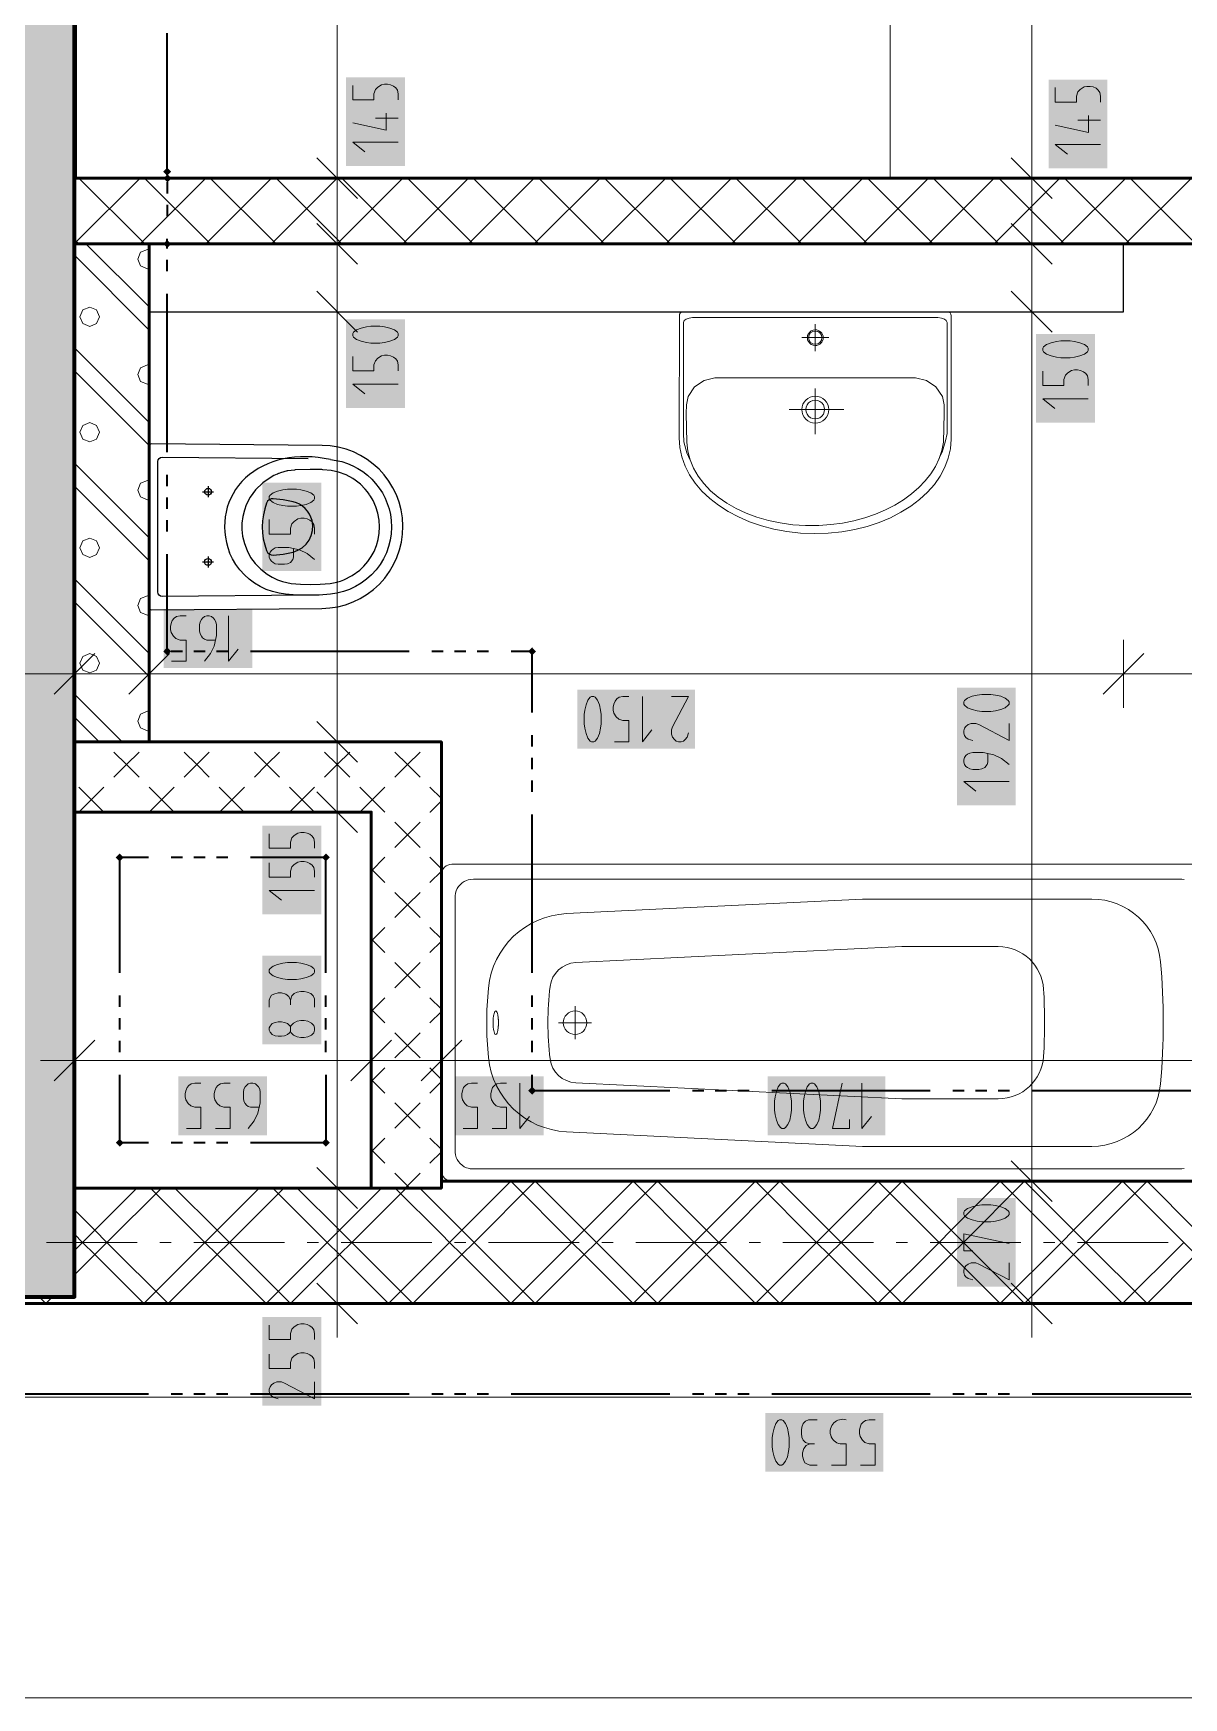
# Model space of a CAD drawing. Header units: millimetres. Extents: x 0 to 594, y 0 to 420.
# Drawn here: x 235.12 to 258.37, y 228.34 to 262 of the extents above; entities that cross this region are included whole.
import ezdxf

# ---------------------------------------------------------------- set-up
doc = ezdxf.new("R2010")
doc.units = ezdxf.units.MM
doc.header["$LTSCALE"] = 8
for name, color, linetype in [('PDF_Instalacni prizdivka do 1m', 7, 'Continuous'), ('PDF_Instalacni prizdivky', 7, 'Continuous'), ('PDF_Koty delkove', 7, 'Continuous'), ('PDF_Kuchyne', 7, 'Continuous'), ('PDF_Osy hlavni', 7, 'Continuous'), ('PDF_Pozarni useky', 7, 'Continuous'), ('PDF_Pricky CP', 7, 'Continuous'), ('PDF_Pricky zdene', 7, 'Continuous'), ('PDF_Sanita', 7, 'Continuous'), ('PDF_Steny akusticke', 7, 'Continuous'), ('PDF_Steny obvodove nosne', 7, 'Continuous')]:
    doc.layers.add(name, color=color, linetype=linetype)

msp = doc.modelspace()

# ---------------------------------------------------------------- linework, layer by layer
at = {"layer": 'PDF_Instalacni prizdivka do 1m', "lineweight": 25}
msp.add_lwpolyline([(257.148, 257.744), (237.457, 257.744), (237.457, 256.371), (257.148, 256.371)], close=True, dxfattribs=at)
at = {"layer": 'PDF_Instalacni prizdivky', "lineweight": 50}
msp.add_lwpolyline([(235.946, 257.744), (235.946, 247.67), (237.457, 247.67), (237.457, 257.744), (235.946, 257.744)], close=True, dxfattribs=at)
at = {"layer": 'PDF_Instalacni prizdivky', "lineweight": 9}
for points in [[(237.457, 256), (235.946, 257.511)], [(237.457, 256.467), (236.179, 257.744)], [(237.457, 257.617), (237.423, 257.631), (237.284, 257.574), (237.227, 257.435), (237.284, 257.297), (237.423, 257.239), (237.457, 257.253)], [(237.457, 254.131), (235.946, 255.642)], [(237.457, 253.664), (235.946, 255.175)], [(237.457, 255.282), (237.423, 255.296), (237.284, 255.238), (237.227, 255.1), (237.284, 254.961), (237.423, 254.904), (237.457, 254.918)], [(237.457, 251.796), (235.946, 253.307)], [(237.457, 251.329), (235.946, 252.84)], [(237.457, 252.946), (237.423, 252.96), (237.284, 252.903), (237.227, 252.764), (237.284, 252.626), (237.423, 252.568), (237.457, 252.582)], [(237.457, 249.46), (235.946, 250.971)], [(237.457, 248.993), (235.946, 250.504)], [(237.423, 250.625), (237.284, 250.568), (237.227, 250.429)], [(237.457, 250.611), (237.423, 250.625)], [(237.227, 250.429), (237.284, 250.29), (237.423, 250.233), (237.457, 250.247)], [(236.912, 247.67), (235.946, 248.636)], [(236.445, 247.67), (235.946, 248.169)], [(237.457, 248.275), (237.423, 248.289), (237.284, 248.232), (237.227, 248.093), (237.284, 247.955), (237.423, 247.897), (237.457, 247.911)]]:
    msp.add_lwpolyline(points, dxfattribs=at)
for points in [[(236.255, 256.464), (236.116, 256.406), (236.059, 256.268), (236.116, 256.129), (236.255, 256.071), (236.394, 256.129), (236.451, 256.268), (236.394, 256.406)], [(236.255, 254.128), (236.116, 254.071), (236.059, 253.932), (236.116, 253.793), (236.255, 253.736), (236.394, 253.793), (236.451, 253.932), (236.394, 254.071)], [(236.255, 251.793), (236.116, 251.735), (236.059, 251.597), (236.116, 251.458), (236.255, 251.4), (236.394, 251.458), (236.451, 251.597), (236.394, 251.735)], [(236.255, 249.457), (236.116, 249.4), (236.059, 249.261), (236.116, 249.122), (236.255, 249.065), (236.394, 249.122), (236.451, 249.261), (236.394, 249.4)]]:
    msp.add_lwpolyline(points, close=True, dxfattribs=at)
at = {"layer": 'PDF_Koty delkove', "lineweight": 18}
for points in [[(241.259, 236.313), (241.259, 238.648), (241.259, 238.85), (241.259, 240.044), (241.259, 246.25), (241.259, 247.67), (241.259, 256.371), (241.259, 257.744), (241.259, 259.072), (241.259, 319)], [(255.294, 236.313), (255.294, 238.786), (255.294, 240.834), (255.294, 241.367), (255.294, 256.371), (255.294, 257.744), (255.294, 259.072), (255.294, 313.476)], [(241.574, 260.948), (241.574, 260.654), (242.001, 260.654), (242.001, 260.777), (242.032, 260.862), (242.078, 260.911), (242.154, 260.959), (242.214, 260.972), (242.275, 260.972), (242.337, 260.959), (242.397, 260.935), (242.443, 260.898), (242.474, 260.85), (242.49, 260.777), (242.49, 260.654)], [(255.772, 260.903), (255.772, 260.61), (256.199, 260.61), (256.199, 260.732), (256.23, 260.817), (256.276, 260.866), (256.352, 260.915), (256.412, 260.927), (256.474, 260.927), (256.535, 260.915), (256.595, 260.891), (256.641, 260.854), (256.672, 260.806), (256.688, 260.732), (256.688, 260.61)], [(242.245, 260.385), (242.245, 260.042), (241.574, 260.19)], [(242.49, 260.287), (242.032, 260.287)], [(256.443, 260.34), (256.443, 259.998), (255.772, 260.145)], [(256.688, 260.243), (256.23, 260.243)], [(242.49, 259.798), (241.574, 259.798), (241.818, 259.602)], [(256.688, 259.753), (255.772, 259.753), (256.016, 259.558)], [(241.671, 258.66), (240.847, 259.485)], [(255.706, 258.66), (254.882, 259.485)], [(241.946, 259.072), (241.259, 259.072), (240.572, 259.072)], [(255.981, 259.072), (255.294, 259.072), (254.607, 259.072)], [(241.671, 257.332), (240.847, 258.157)], [(255.706, 257.332), (254.882, 258.157)], [(241.946, 257.744), (241.259, 257.744), (240.572, 257.744)], [(255.981, 257.744), (255.294, 257.744), (254.607, 257.744)], [(241.671, 255.958), (240.847, 256.783)], [(255.706, 255.958), (254.882, 256.783)], [(241.946, 256.371), (241.259, 256.371), (240.572, 256.371)], [(255.981, 256.371), (255.294, 256.371), (254.607, 256.371)], [(241.574, 255.466), (241.574, 255.172), (242.001, 255.172), (242.001, 255.295), (242.032, 255.38), (242.078, 255.429), (242.154, 255.478), (242.214, 255.49), (242.275, 255.49), (242.337, 255.478)], [(256.069, 255.781), (255.886, 255.781), (255.795, 255.768), (255.688, 255.744), (255.596, 255.707), (255.535, 255.659), (255.52, 255.634), (255.52, 255.586), (255.535, 255.561), (255.596, 255.512), (255.688, 255.476), (255.795, 255.451), (255.886, 255.438), (256.069, 255.438), (256.16, 255.451)], [(256.16, 255.451), (256.268, 255.476), (256.359, 255.512), (256.42, 255.561), (256.436, 255.586), (256.436, 255.634), (256.42, 255.659), (256.359, 255.707), (256.268, 255.744), (256.16, 255.768), (256.069, 255.781)], [(242.337, 255.478), (242.397, 255.453), (242.443, 255.417), (242.474, 255.368), (242.49, 255.295), (242.49, 255.172)], [(255.52, 255.17), (255.52, 254.876), (255.947, 254.876), (255.947, 254.999), (255.978, 255.084), (256.024, 255.133), (256.1, 255.181), (256.16, 255.194), (256.222, 255.194), (256.283, 255.181), (256.344, 255.157), (256.389, 255.12), (256.42, 255.072), (256.436, 254.999), (256.436, 254.876)], [(242.49, 254.903), (241.574, 254.903), (241.818, 254.708)], [(256.436, 254.607), (255.52, 254.607), (255.764, 254.411)], [(239.885, 252.167), (239.885, 251.874), (240.312, 251.874), (240.312, 251.996), (240.343, 252.082), (240.389, 252.131), (240.465, 252.179), (240.525, 252.192), (240.587, 252.192), (240.648, 252.179), (240.708, 252.155), (240.754, 252.118), (240.785, 252.07), (240.801, 251.996), (240.801, 251.874)], [(240.801, 251.36), (240.648, 251.483), (240.495, 251.556), (240.282, 251.605), (240.067, 251.605), (240.007, 251.592), (239.961, 251.568), (239.931, 251.544), (239.9, 251.507), (239.885, 251.458), (239.885, 251.409), (239.9, 251.36), (239.931, 251.323), (239.961, 251.299), (240.007, 251.274), (240.067, 251.262), (240.19, 251.262), (240.25, 251.274), (240.312, 251.299), (240.358, 251.36), (240.373, 251.409)], [(240.373, 251.409), (240.373, 251.58)], [(237.912, 249.304), (238.206, 249.304), (238.206, 249.731), (238.083, 249.731), (237.998, 249.762), (237.949, 249.808), (237.9, 249.884), (237.888, 249.944), (237.888, 250.006), (237.9, 250.067), (237.925, 250.127), (237.961, 250.173), (238.01, 250.204), (238.083, 250.22), (238.206, 250.22)], [(238.487, 249.853), (238.475, 249.914), (238.475, 250.036), (238.487, 250.097), (238.512, 250.143), (238.536, 250.173), (238.573, 250.204), (238.622, 250.22), (238.67, 250.22), (238.719, 250.204), (238.756, 250.173), (238.78, 250.143), (238.805, 250.097), (238.818, 250.036), (238.818, 249.822), (238.769, 249.609), (238.695, 249.456), (238.573, 249.304)], [(239.062, 250.22), (239.062, 249.304), (239.257, 249.548)], [(238.793, 249.731), (238.622, 249.731), (238.573, 249.746), (238.536, 249.777), (238.512, 249.808), (238.487, 249.853)], [(236.358, 249.459), (235.534, 248.635)], [(235.946, 249.734), (235.946, 249.047), (235.946, 248.36)], [(237.869, 249.459), (237.045, 248.635)], [(237.457, 249.734), (237.457, 249.047), (237.457, 248.36)], [(257.561, 249.459), (256.736, 248.635)], [(257.148, 249.734), (257.148, 249.047), (257.148, 248.36)], [(268.276, 249.047), (267.269, 249.047), (262.879, 249.047), (257.148, 249.047), (237.457, 249.047), (235.946, 249.047), (234.068, 249.047)], [(246.862, 247.673), (247.155, 247.673), (247.155, 248.1), (247.033, 248.1), (246.948, 248.131), (246.899, 248.177), (246.85, 248.253), (246.838, 248.313), (246.838, 248.375), (246.85, 248.436), (246.874, 248.497), (246.911, 248.542), (246.96, 248.574), (247.033, 248.589), (247.155, 248.589)], [(247.425, 248.589), (247.425, 247.673), (247.62, 247.917)], [(248.012, 248.589), (248.355, 248.589), (248.036, 247.978), (248.012, 247.917), (248.012, 247.825), (248.036, 247.765), (248.073, 247.719), (248.11, 247.688), (248.159, 247.673), (248.207, 247.673), (248.256, 247.688)], [(254.469, 248.63), (254.286, 248.63), (254.195, 248.618), (254.088, 248.594), (253.996, 248.557), (253.935, 248.508), (253.92, 248.483), (253.92, 248.435), (253.935, 248.41), (253.996, 248.362), (254.088, 248.325), (254.195, 248.3), (254.286, 248.288), (254.469, 248.288), (254.56, 248.3), (254.668, 248.325), (254.759, 248.362), (254.821, 248.41), (254.836, 248.435), (254.836, 248.483), (254.821, 248.508), (254.759, 248.557), (254.668, 248.594), (254.56, 248.618), (254.469, 248.63)], [(241.671, 247.258), (240.847, 248.082)], [(248.256, 247.688), (248.293, 247.719), (248.33, 247.765), (248.355, 247.855)], [(254.836, 248.043), (254.836, 247.7), (254.225, 248.019), (254.164, 248.043), (254.072, 248.043), (254.012, 248.019), (253.966, 247.982), (253.935, 247.946), (253.92, 247.896), (253.92, 247.848), (253.935, 247.799), (253.966, 247.762), (254.012, 247.725), (254.102, 247.7)], [(241.946, 247.67), (241.259, 247.67), (240.572, 247.67)], [(254.836, 247.212), (254.683, 247.334), (254.53, 247.408), (254.317, 247.456), (254.102, 247.456), (254.042, 247.444), (253.996, 247.419), (253.966, 247.395), (253.935, 247.358), (253.92, 247.309), (253.92, 247.261), (253.935, 247.212), (253.966, 247.175), (253.996, 247.151), (254.042, 247.126), (254.102, 247.113), (254.225, 247.113), (254.286, 247.126), (254.347, 247.151), (254.393, 247.212), (254.408, 247.261), (254.408, 247.432)], [(254.836, 246.869), (253.92, 246.869), (254.164, 246.674)], [(241.671, 245.838), (240.847, 246.662)], [(241.946, 246.25), (241.259, 246.25), (240.572, 246.25)], [(239.885, 245.814), (239.885, 245.52), (240.312, 245.52), (240.312, 245.643), (240.343, 245.728), (240.389, 245.777), (240.465, 245.826), (240.525, 245.838), (240.587, 245.838), (240.648, 245.826), (240.708, 245.802), (240.754, 245.765), (240.785, 245.716), (240.801, 245.643), (240.801, 245.52)], [(239.885, 245.227), (239.885, 244.933), (240.312, 244.933), (240.312, 245.056), (240.343, 245.141), (240.389, 245.19), (240.465, 245.239), (240.525, 245.251), (240.587, 245.251), (240.648, 245.239), (240.708, 245.214), (240.754, 245.178), (240.785, 245.129), (240.801, 245.056), (240.801, 244.933)], [(240.801, 244.664), (239.885, 244.664), (240.129, 244.469)], [(239.885, 242.303), (239.885, 242.45), (239.9, 242.499), (239.931, 242.547), (239.977, 242.572), (240.067, 242.596), (240.129, 242.596), (240.22, 242.572), (240.282, 242.523), (240.312, 242.45), (240.312, 242.352)], [(240.801, 242.303), (240.801, 242.474), (240.77, 242.535), (240.724, 242.584), (240.648, 242.608), (240.587, 242.621), (240.525, 242.621), (240.449, 242.608), (240.389, 242.584), (240.343, 242.535), (240.312, 242.45)], [(235.946, 241.915), (235.946, 241.228), (235.946, 240.541)], [(240.312, 241.813), (240.296, 241.789), (240.25, 241.753), (240.19, 241.728), (240.129, 241.716), (240.067, 241.716), (240.007, 241.728), (239.945, 241.753), (239.9, 241.802), (239.885, 241.838), (239.885, 241.887), (239.9, 241.923), (239.945, 241.973), (240.007, 241.997), (240.067, 242.009), (240.129, 242.009), (240.19, 241.997), (240.25, 241.973), (240.296, 241.936), (240.312, 241.912)], [(241.945, 241.915), (241.945, 241.228), (241.945, 240.541)], [(243.364, 241.915), (243.364, 241.228), (243.364, 240.541)], [(236.358, 241.64), (235.534, 240.816)], [(242.357, 241.64), (241.533, 240.816)], [(243.777, 241.64), (242.952, 240.816)], [(235.946, 241.228), (235.259, 241.228)], [(243.364, 241.228), (241.945, 241.228), (235.946, 241.228)], [(243.364, 241.228), (258.934, 241.228), (263.501, 241.228), (267.269, 241.228), (267.956, 241.228)], [(238.211, 239.854), (238.505, 239.854), (238.505, 240.281), (238.382, 240.281), (238.297, 240.312), (238.248, 240.358), (238.199, 240.434), (238.187, 240.494), (238.187, 240.556), (238.199, 240.617), (238.223, 240.678), (238.26, 240.723), (238.309, 240.755), (238.382, 240.77), (238.505, 240.77)], [(238.798, 239.854), (239.092, 239.854), (239.092, 240.281), (238.969, 240.281), (238.884, 240.312), (238.835, 240.358), (238.786, 240.434), (238.774, 240.494), (238.774, 240.556), (238.786, 240.617), (238.811, 240.678), (238.847, 240.723), (238.896, 240.755), (238.969, 240.77), (239.092, 240.77)], [(239.422, 240.327), (239.398, 240.358), (239.373, 240.403), (239.361, 240.464), (239.361, 240.586), (239.373, 240.647), (239.398, 240.693), (239.422, 240.723), (239.459, 240.755), (239.508, 240.77), (239.556, 240.77), (239.605, 240.755), (239.642, 240.723), (239.666, 240.693), (239.691, 240.647), (239.704, 240.586), (239.704, 240.373), (239.655, 240.159), (239.581, 240.006), (239.459, 239.854)], [(243.801, 239.854), (244.094, 239.854), (244.094, 240.281), (243.972, 240.281), (243.886, 240.312), (243.837, 240.358), (243.789, 240.434), (243.776, 240.494), (243.776, 240.556), (243.789, 240.617), (243.813, 240.678), (243.85, 240.723), (243.898, 240.755), (243.972, 240.77), (244.094, 240.77)], [(244.388, 239.854), (244.681, 239.854), (244.681, 240.281), (244.559, 240.281), (244.474, 240.312), (244.424, 240.358), (244.376, 240.434), (244.363, 240.494), (244.363, 240.556), (244.376, 240.617), (244.4, 240.678), (244.437, 240.723), (244.485, 240.755), (244.559, 240.77), (244.681, 240.77)], [(244.951, 240.77), (244.951, 239.854), (245.146, 240.098)], [(250.292, 239.854), (250.317, 239.869), (250.366, 239.93), (250.403, 240.022), (250.428, 240.129), (250.44, 240.22), (250.44, 240.403), (250.428, 240.494), (250.403, 240.602), (250.366, 240.693), (250.317, 240.755), (250.292, 240.77), (250.244, 240.77), (250.219, 240.755), (250.171, 240.693), (250.134, 240.602), (250.11, 240.494), (250.097, 240.403)], [(251.614, 240.036), (251.614, 239.854), (251.271, 239.854), (251.467, 240.77)], [(251.859, 240.77), (251.859, 239.854), (252.054, 240.098)], [(250.097, 240.403), (250.097, 240.22), (250.11, 240.129), (250.134, 240.022), (250.171, 239.93), (250.219, 239.869), (250.244, 239.854), (250.292, 239.854)], [(239.679, 240.281), (239.508, 240.281), (239.459, 240.297), (239.422, 240.327)], [(241.671, 238.236), (240.847, 239.06)], [(255.706, 238.374), (254.882, 239.198)], [(255.981, 238.786), (255.294, 238.786), (254.607, 238.786)], [(241.946, 238.648), (241.259, 238.648), (240.572, 238.648)], [(254.469, 238.308), (254.286, 238.308), (254.195, 238.295), (254.088, 238.271), (253.996, 238.234), (253.935, 238.186), (253.92, 238.161), (253.92, 238.113), (253.935, 238.088), (253.996, 238.039), (254.088, 238.003), (254.195, 237.978), (254.286, 237.965), (254.469, 237.965), (254.56, 237.978)], [(254.56, 237.978), (254.668, 238.003), (254.759, 238.039), (254.821, 238.088), (254.836, 238.113), (254.836, 238.161), (254.821, 238.186), (254.759, 238.234), (254.668, 238.271), (254.56, 238.295), (254.469, 238.308)], [(254.102, 237.378), (253.92, 237.378), (253.92, 237.721), (254.836, 237.526)], [(254.836, 237.134), (254.836, 236.791), (254.225, 237.109), (254.164, 237.134), (254.072, 237.134), (254.012, 237.109), (253.966, 237.073), (253.935, 237.036), (253.92, 236.987), (253.92, 236.938), (253.935, 236.889), (253.966, 236.853), (254.012, 236.816), (254.102, 236.791)], [(241.671, 235.901), (240.847, 236.725)], [(255.706, 235.901), (254.882, 236.725)], [(241.946, 236.313), (241.259, 236.313), (240.572, 236.313)], [(241.259, 236.313), (241.259, 235.626)], [(255.981, 236.313), (255.294, 236.313), (254.607, 236.313)], [(255.294, 236.313), (255.294, 235.626)], [(239.885, 235.877), (239.885, 235.583), (240.312, 235.583), (240.312, 235.706), (240.343, 235.791), (240.389, 235.84), (240.465, 235.888), (240.525, 235.901), (240.587, 235.901), (240.648, 235.888), (240.708, 235.864), (240.754, 235.828), (240.785, 235.779), (240.801, 235.706), (240.801, 235.583)], [(239.885, 235.29), (239.885, 234.996), (240.312, 234.996), (240.312, 235.119), (240.343, 235.204), (240.389, 235.253), (240.465, 235.301), (240.525, 235.314), (240.587, 235.314), (240.648, 235.301), (240.708, 235.277), (240.754, 235.24)], [(240.754, 235.24), (240.785, 235.192), (240.801, 235.119), (240.801, 234.996)], [(240.801, 234.727), (240.801, 234.384), (240.19, 234.703), (240.129, 234.727), (240.037, 234.727), (239.977, 234.703), (239.931, 234.666), (239.9, 234.629), (239.885, 234.58), (239.885, 234.532), (239.9, 234.482), (239.931, 234.446), (239.977, 234.409), (240.067, 234.384)], [(409.093, 234.42), (398.881, 234.42), (391.828, 234.42), (385.142, 234.42), (315.719, 234.42), (309.033, 234.42), (302.576, 234.42), (300.24, 234.42), (292.913, 234.42), (291.86, 234.42), (284.533, 234.42), (282.198, 234.42), (276.428, 234.42), (225.78, 234.42)], [(250.051, 233.595), (250.051, 233.412), (250.064, 233.321), (250.088, 233.214), (250.125, 233.122), (250.173, 233.061), (250.198, 233.046), (250.247, 233.046), (250.272, 233.061), (250.32, 233.122), (250.357, 233.214), (250.382, 233.321), (250.394, 233.412), (250.394, 233.595), (250.382, 233.686), (250.357, 233.794), (250.32, 233.885), (250.272, 233.946), (250.247, 233.962), (250.198, 233.962)], [(250.198, 233.962), (250.173, 233.946), (250.125, 233.885), (250.088, 233.794), (250.064, 233.686), (250.051, 233.595)], [(250.956, 233.962), (250.785, 233.962), (250.724, 233.931), (250.675, 233.885), (250.651, 233.809), (250.639, 233.748), (250.639, 233.686), (250.651, 233.61), (250.675, 233.55), (250.724, 233.504), (250.81, 233.473)], [(251.837, 233.046), (252.131, 233.046), (252.131, 233.473), (252.008, 233.473), (251.923, 233.504), (251.874, 233.55), (251.825, 233.626), (251.813, 233.686), (251.813, 233.748), (251.825, 233.809), (251.849, 233.87), (251.886, 233.915), (251.935, 233.946), (252.008, 233.962), (252.131, 233.962)], [(250.956, 233.046), (250.81, 233.046), (250.76, 233.061), (250.712, 233.092), (250.687, 233.138), (250.663, 233.228), (250.663, 233.29), (250.687, 233.381), (250.736, 233.443), (250.81, 233.473), (250.907, 233.473)], [(492.987, 228.341), (475.377, 228.341), (472.422, 228.341), (457.634, 228.341), (456.306, 228.341), (177.604, 228.341)]]:
    msp.add_lwpolyline(points, dxfattribs=at)
for points in [[(242.122, 256.077), (241.939, 256.077), (241.849, 256.065), (241.741, 256.04), (241.65, 256.004), (241.589, 255.955), (241.574, 255.93), (241.574, 255.882), (241.589, 255.857), (241.65, 255.809), (241.741, 255.772), (241.849, 255.747), (241.939, 255.734), (242.122, 255.734), (242.214, 255.747), (242.321, 255.772), (242.413, 255.809), (242.474, 255.857), (242.49, 255.882), (242.49, 255.93), (242.474, 255.955), (242.413, 256.004), (242.321, 256.04), (242.214, 256.065)], [(240.434, 252.779), (240.25, 252.779), (240.16, 252.766), (240.053, 252.742), (239.961, 252.705), (239.9, 252.657), (239.885, 252.632), (239.885, 252.583), (239.9, 252.559), (239.961, 252.51), (240.053, 252.473), (240.16, 252.448), (240.25, 252.436), (240.434, 252.436), (240.525, 252.448), (240.632, 252.473), (240.724, 252.51), (240.785, 252.559), (240.801, 252.583), (240.801, 252.632), (240.785, 252.657), (240.724, 252.705), (240.632, 252.742), (240.525, 252.766)], [(246.251, 248.222), (246.251, 248.039), (246.263, 247.948), (246.287, 247.841), (246.324, 247.749), (246.372, 247.688), (246.397, 247.673), (246.446, 247.673), (246.471, 247.688), (246.519, 247.749), (246.556, 247.841), (246.581, 247.948), (246.593, 248.039), (246.593, 248.222), (246.581, 248.313), (246.556, 248.421), (246.519, 248.512), (246.471, 248.574), (246.446, 248.589), (246.397, 248.589), (246.372, 248.574), (246.324, 248.512), (246.287, 248.421), (246.263, 248.313)], [(240.434, 243.208), (240.25, 243.208), (240.16, 243.195), (240.053, 243.171), (239.961, 243.134), (239.9, 243.086), (239.885, 243.061), (239.885, 243.013), (239.9, 242.988), (239.961, 242.939), (240.053, 242.903), (240.16, 242.878), (240.25, 242.865), (240.434, 242.865), (240.525, 242.878), (240.632, 242.903), (240.724, 242.939), (240.785, 242.988), (240.801, 243.013), (240.801, 243.061), (240.785, 243.086), (240.724, 243.134), (240.632, 243.171), (240.525, 243.195)], [(240.587, 242.034), (240.525, 242.034), (240.449, 242.021), (240.373, 241.985), (240.327, 241.936), (240.312, 241.912), (240.312, 241.813), (240.327, 241.789), (240.373, 241.74), (240.449, 241.703), (240.525, 241.691), (240.587, 241.691), (240.663, 241.703), (240.74, 241.74), (240.785, 241.789), (240.801, 241.838), (240.801, 241.887), (240.785, 241.936), (240.74, 241.985), (240.663, 242.021)], [(250.684, 240.403), (250.684, 240.22), (250.697, 240.129), (250.721, 240.022), (250.758, 239.93), (250.806, 239.869), (250.831, 239.854), (250.88, 239.854), (250.905, 239.869), (250.953, 239.93), (250.99, 240.022), (251.015, 240.129), (251.027, 240.22), (251.027, 240.403), (251.015, 240.494), (250.99, 240.602), (250.953, 240.693), (250.905, 240.755), (250.88, 240.77), (250.831, 240.77), (250.806, 240.755), (250.758, 240.693), (250.721, 240.602), (250.697, 240.494)]]:
    msp.add_lwpolyline(points, close=True, dxfattribs=at)
msp.add_lwpolyline([(251.25, 233.046), (251.543, 233.046), (251.543, 233.473), (251.421, 233.473, -1.034071), (251.543, 233.962)], format="xyb", dxfattribs=at)
at = {"layer": 'PDF_Koty delkove', "color": 7, "lineweight": 18, "true_color": 0xffffff, "transparency": 33554559}
for points in [[(242.627, 259.318), (242.627, 261.109), (241.436, 259.318), (241.436, 261.109)], [(256.825, 259.273), (256.825, 261.065), (255.635, 259.273), (255.635, 261.065)], [(242.627, 254.423), (242.627, 256.214), (241.436, 254.423), (241.436, 256.214)], [(256.573, 254.127), (256.573, 255.918), (255.383, 254.127), (255.383, 255.918)], [(240.938, 251.124), (240.938, 252.916), (239.748, 251.124), (239.748, 252.916)], [(239.542, 250.357), (237.751, 250.357), (239.542, 249.167), (237.751, 249.167)], [(254.973, 246.389), (254.973, 248.767), (253.783, 246.389), (253.783, 248.767)], [(248.492, 248.726), (246.113, 248.726), (248.492, 247.536), (246.113, 247.536)], [(240.938, 244.184), (240.938, 245.975), (239.748, 244.184), (239.748, 245.975)], [(240.938, 241.553), (240.938, 243.345), (239.748, 241.553), (239.748, 243.345)], [(239.841, 240.907), (238.05, 240.907), (239.841, 239.717), (238.05, 239.717)], [(245.431, 240.907), (243.639, 240.907), (245.431, 239.717), (243.639, 239.717)], [(252.339, 240.907), (249.96, 240.907), (252.339, 239.717), (249.96, 239.717)], [(254.973, 236.654), (254.973, 238.445), (253.783, 236.654), (253.783, 238.445)], [(240.938, 234.247), (240.938, 236.038), (239.748, 234.247), (239.748, 236.038)], [(252.293, 234.099), (249.914, 234.099), (252.293, 232.909), (249.914, 232.909)]]:
    msp.add_solid(points, dxfattribs=at)
at = {"layer": 'PDF_Kuchyne', "lineweight": 13}
msp.add_lwpolyline([(241.487, 275.57), (241.487, 264.579), (252.432, 264.579), (252.432, 259.084), (235.992, 259.084), (235.992, 264.579), (235.992, 275.57), (235.992, 281.065), (246.982, 281.065), (246.982, 275.57)], close=True, dxfattribs=at)
at = {"layer": 'PDF_Osy hlavni', "lineweight": 18}
for points in [[(237.217, 237.549), (235.385, 237.549)], [(237.904, 237.549), (237.675, 237.549)], [(240.194, 237.549), (238.362, 237.549)], [(240.881, 237.549), (240.652, 237.549)], [(243.17, 237.549), (241.339, 237.549)], [(243.857, 237.549), (243.628, 237.549)], [(246.147, 237.549), (244.315, 237.549)], [(246.834, 237.549), (246.605, 237.549)], [(249.124, 237.549), (247.292, 237.549)], [(249.81, 237.549), (249.581, 237.549)], [(252.1, 237.549), (250.268, 237.549)], [(252.787, 237.549), (252.558, 237.549)], [(255.077, 237.549), (253.245, 237.549)], [(255.764, 237.549), (255.535, 237.549)], [(258.053, 237.549), (256.222, 237.549)]]:
    msp.add_lwpolyline(points, dxfattribs=at)
at = {"layer": 'PDF_Pozarni useky', "lineweight": 35}
for points in [[(237.823, 259.202), (237.823, 262.001)], [(237.828, 259.066), (237.823, 259.202)], [(237.827, 258.758), (237.828, 258.987)], [(237.825, 258.3), (237.826, 258.529)], [(237.823, 257.741), (237.824, 257.842)], [(237.823, 257.651), (237.823, 257.741)], [(237.823, 257.193), (237.823, 257.422)], [(237.823, 253.529), (237.823, 256.735)], [(237.823, 252.842), (237.823, 253.071)], [(237.823, 252.384), (237.823, 252.613)], [(237.823, 251.926), (237.823, 252.155)], [(237.823, 249.501), (237.823, 251.468)], [(238.133, 249.501), (237.904, 249.501)], [(238.591, 249.501), (238.362, 249.501)], [(239.049, 249.501), (238.82, 249.501)], [(242.712, 249.501), (239.507, 249.501)], [(243.399, 249.501), (243.17, 249.501)], [(243.857, 249.501), (243.628, 249.501)], [(244.315, 249.501), (244.086, 249.501)], [(245.196, 249.501), (244.773, 249.501)], [(245.196, 248.263), (245.196, 249.501)], [(245.196, 247.576), (245.196, 247.805)], [(245.196, 247.118), (245.196, 247.347)], [(245.196, 246.66), (245.196, 246.889)], [(245.196, 242.997), (245.196, 246.202)], [(237.446, 245.334), (236.862, 245.334)], [(236.862, 242.997), (236.862, 245.334)], [(238.133, 245.334), (237.904, 245.334)], [(238.591, 245.334), (238.362, 245.334)], [(239.049, 245.334), (238.82, 245.334)], [(241.029, 245.334), (239.507, 245.334)], [(241.029, 242.997), (241.029, 245.334)], [(236.862, 242.31), (236.862, 242.539)], [(241.029, 242.31), (241.029, 242.539)], [(245.196, 242.31), (245.196, 242.539)], [(236.862, 241.852), (236.862, 242.081)], [(241.029, 241.852), (241.029, 242.081)], [(245.196, 241.852), (245.196, 242.081)], [(236.862, 241.394), (236.862, 241.623)], [(241.029, 241.394), (241.029, 241.623)], [(245.196, 241.394), (245.196, 241.623)], [(236.862, 239.564), (236.862, 240.936)], [(241.029, 240.936), (241.029, 239.564), (239.507, 239.564)], [(247.979, 240.617), (245.196, 240.617), (245.196, 240.936)], [(248.666, 240.617), (248.437, 240.617)], [(249.124, 240.617), (248.895, 240.617)], [(249.581, 240.617), (249.352, 240.617)], [(253.245, 240.617), (250.039, 240.617)], [(253.932, 240.617), (253.703, 240.617)], [(254.39, 240.617), (254.161, 240.617)], [(254.848, 240.617), (254.619, 240.617)], [(258.511, 240.617), (255.306, 240.617)], [(237.446, 239.564), (236.862, 239.564)], [(238.133, 239.564), (237.904, 239.564)], [(238.591, 239.564), (238.362, 239.564)], [(239.049, 239.564), (238.82, 239.564)], [(237.446, 234.481), (234.24, 234.481)], [(238.133, 234.481), (237.904, 234.481)], [(238.591, 234.481), (238.362, 234.481)], [(239.049, 234.481), (238.82, 234.481)], [(242.712, 234.481), (239.507, 234.481)], [(243.399, 234.481), (243.17, 234.481)], [(243.857, 234.481), (243.628, 234.481)], [(244.315, 234.481), (244.086, 234.481)], [(247.979, 234.481), (244.773, 234.481)], [(248.666, 234.481), (248.437, 234.481)], [(249.124, 234.481), (248.895, 234.481)], [(249.581, 234.481), (249.352, 234.481)], [(253.245, 234.481), (250.039, 234.481)], [(253.932, 234.481), (253.703, 234.481)], [(254.39, 234.481), (254.161, 234.481)], [(254.848, 234.481), (254.619, 234.481)], [(258.511, 234.481), (255.306, 234.481)]]:
    msp.add_lwpolyline(points, dxfattribs=at)
at = {"layer": 'PDF_Pozarni useky', "lineweight": 35, "transparency": 33554559}
for points in [[(237.823, 259.122), (237.743, 259.202), (237.904, 259.202), (237.823, 259.282)], [(237.828, 258.986), (237.748, 259.066), (237.908, 259.066), (237.828, 259.146)], [(237.823, 257.661), (237.743, 257.741), (237.904, 257.741), (237.824, 257.821)], [(237.823, 257.661), (237.743, 257.741), (237.904, 257.741), (237.823, 257.821)], [(237.823, 249.421), (237.743, 249.501), (237.904, 249.501), (237.823, 249.582)], [(237.904, 249.501), (237.823, 249.421), (237.823, 249.582), (237.743, 249.501)], [(245.276, 249.501), (245.196, 249.421), (245.196, 249.582), (245.116, 249.501)], [(245.196, 249.421), (245.116, 249.501), (245.276, 249.501), (245.196, 249.582)], [(236.942, 245.334), (236.862, 245.254), (236.862, 245.414), (236.782, 245.334)], [(236.862, 245.254), (236.782, 245.334), (236.942, 245.334), (236.862, 245.414)], [(241.029, 245.254), (240.949, 245.334), (241.109, 245.334), (241.029, 245.414)], [(241.109, 245.334), (241.029, 245.254), (241.029, 245.414), (240.949, 245.334)], [(245.196, 240.537), (245.116, 240.617), (245.276, 240.617), (245.196, 240.698)], [(245.276, 240.617), (245.196, 240.537), (245.196, 240.698), (245.116, 240.617)], [(236.942, 239.564), (236.862, 239.484), (236.862, 239.644), (236.782, 239.564)], [(236.862, 239.484), (236.782, 239.564), (236.942, 239.564), (236.862, 239.644)], [(241.109, 239.564), (241.029, 239.484), (241.029, 239.644), (240.949, 239.564)], [(241.029, 239.484), (240.949, 239.564), (241.109, 239.564), (241.029, 239.644)]]:
    msp.add_solid(points, dxfattribs=at)
at = {"layer": 'PDF_Pricky CP', "lineweight": 50}
msp.add_lwpolyline([(243.364, 246.25), (243.364, 247.67), (237.457, 247.67), (235.946, 247.67), (235.946, 246.25), (241.945, 246.25), (241.945, 238.648), (243.364, 238.648), (243.364, 238.648), (243.364, 238.786), (243.364, 246.25)], dxfattribs=at)
at = {"layer": 'PDF_Pricky CP', "lineweight": 9}
for points in [[(236.037, 247.67), (236.035, 247.667)], [(236.543, 247.667), (236.541, 247.67)], [(237.253, 246.958), (236.999, 247.212), (236.745, 247.466)], [(236.745, 246.958), (236.999, 247.212), (237.253, 247.466)], [(237.457, 247.67), (237.455, 247.667)], [(237.963, 247.667), (237.961, 247.67)], [(238.673, 246.958), (238.419, 247.212), (238.165, 247.466)], [(238.165, 246.958), (238.419, 247.212), (238.673, 247.466)], [(238.877, 247.67), (238.874, 247.667)], [(239.383, 247.667), (239.38, 247.67)], [(240.092, 246.958), (239.838, 247.212), (239.584, 247.466)], [(239.584, 246.958), (239.838, 247.212), (240.092, 247.466)], [(240.296, 247.67), (240.294, 247.667)], [(240.802, 247.667), (240.8, 247.67)], [(241.512, 246.958), (241.258, 247.212), (241.004, 247.466)], [(241.004, 246.958), (241.258, 247.212), (241.512, 247.466)], [(241.716, 247.67), (241.714, 247.667)], [(242.222, 247.667), (242.22, 247.67)], [(242.932, 246.958), (242.678, 247.212), (242.423, 247.466)], [(242.423, 246.958), (242.678, 247.212), (242.932, 247.466)], [(243.135, 247.67), (243.133, 247.667)], [(236.541, 246.25), (236.035, 246.756)], [(236.543, 246.756), (236.037, 246.25)], [(237.961, 246.25), (237.455, 246.756)], [(237.963, 246.756), (237.457, 246.25)], [(239.38, 246.25), (238.874, 246.756)], [(239.383, 246.756), (238.877, 246.25)], [(240.8, 246.25), (240.294, 246.756)], [(240.802, 246.756), (240.296, 246.25)], [(242.22, 246.25), (241.714, 246.756)], [(242.222, 246.756), (241.716, 246.25)], [(243.364, 246.525), (243.133, 246.756)], [(243.364, 246.479), (243.135, 246.25)], [(242.222, 246.248), (242.22, 246.25)], [(243.135, 246.25), (243.133, 246.248)], [(242.932, 245.538), (242.678, 245.792), (242.423, 246.046)], [(242.423, 245.538), (242.678, 245.792), (242.932, 246.046)], [(242.222, 245.336), (241.945, 245.059)], [(242.222, 244.828), (241.945, 245.105)], [(243.364, 245.105), (243.133, 245.336)], [(243.364, 245.059), (243.133, 244.828)], [(242.932, 244.118), (242.678, 244.373), (242.423, 244.627)], [(242.423, 244.118), (242.678, 244.373), (242.932, 244.627)], [(242.222, 243.917), (241.945, 243.64)], [(243.364, 243.686), (243.133, 243.917)], [(242.222, 243.409), (241.945, 243.686)], [(243.364, 243.64), (243.133, 243.409)], [(242.932, 242.699), (242.678, 242.953), (242.423, 243.207)], [(242.423, 242.699), (242.678, 242.953), (242.932, 243.207)], [(242.222, 242.497), (241.945, 242.22)], [(243.364, 242.266), (243.133, 242.497)], [(242.222, 241.989), (241.945, 242.266)], [(243.364, 242.22), (243.133, 241.989)], [(242.932, 241.279), (242.678, 241.533), (242.423, 241.787)], [(242.423, 241.279), (242.678, 241.533), (242.932, 241.787)], [(242.222, 241.078), (241.945, 240.801)], [(243.364, 240.846), (243.133, 241.078)], [(242.222, 240.569), (241.945, 240.846)], [(243.364, 240.801), (243.133, 240.569)], [(242.932, 239.86), (242.678, 240.114), (242.423, 240.368)], [(242.423, 239.86), (242.678, 240.114), (242.932, 240.368)], [(242.222, 239.658), (241.945, 239.381)], [(242.222, 239.15), (241.945, 239.427)], [(243.364, 239.427), (243.133, 239.658)], [(243.364, 239.381), (243.133, 239.15)], [(242.723, 238.648), (242.678, 238.694), (242.423, 238.948)], [(242.632, 238.648), (242.678, 238.694), (242.932, 238.948)]]:
    msp.add_lwpolyline(points, dxfattribs=at)
at = {"layer": 'PDF_Pricky zdene', "lineweight": 50}
msp.add_lwpolyline([(266.948, 259.53), (268.276, 259.53), (268.276, 259.072), (268.276, 257.928), (268.276, 257.744), (267.269, 257.744), (237.457, 257.744), (235.946, 257.744), (235.946, 259.072), (235.992, 259.072), (266.948, 259.072), (266.948, 259.53)], dxfattribs=at)
at = {"layer": 'PDF_Pricky zdene', "lineweight": 9}
for points in [[(237.274, 259.072), (235.992, 257.79), (235.946, 257.745)], [(237.365, 257.744), (237.32, 257.79), (236.037, 259.072)], [(238.602, 259.072), (237.32, 257.79), (237.274, 257.744)], [(238.693, 257.744), (238.648, 257.79), (237.365, 259.072)], [(239.93, 259.072), (238.648, 257.79), (238.602, 257.744)], [(240.021, 257.744), (239.976, 257.79), (238.693, 259.072)], [(241.258, 259.072), (239.976, 257.79), (239.93, 257.744)], [(241.304, 257.79), (240.021, 259.072)], [(242.586, 259.072), (241.304, 257.79), (241.258, 257.744)], [(242.632, 257.79), (241.35, 259.072)], [(243.914, 259.072), (242.632, 257.79), (242.586, 257.744)], [(244.006, 257.744), (243.96, 257.79), (242.678, 259.072)], [(245.242, 259.072), (243.96, 257.79), (243.914, 257.744)], [(245.334, 257.744), (245.288, 257.79), (244.006, 259.072)], [(246.57, 259.072), (245.288, 257.79), (245.242, 257.744)], [(246.662, 257.744), (246.616, 257.79), (245.334, 259.072)], [(247.898, 259.072), (246.616, 257.79), (246.57, 257.744)], [(247.99, 257.744), (247.944, 257.79), (246.662, 259.072)], [(249.226, 259.072), (247.944, 257.79), (247.898, 257.744)], [(249.318, 257.744), (249.272, 257.79), (247.99, 259.072)], [(250.554, 259.072), (249.272, 257.79), (249.226, 257.744)], [(250.646, 257.744), (250.6, 257.79), (249.318, 259.072)], [(251.882, 259.072), (250.6, 257.79), (250.554, 257.744)], [(251.974, 257.744), (251.928, 257.79), (250.646, 259.072)], [(253.21, 259.072), (251.928, 257.79), (251.882, 257.744)], [(253.302, 257.744), (253.256, 257.79), (251.974, 259.072)], [(254.538, 259.072), (253.256, 257.79), (253.21, 257.744)], [(254.63, 257.744), (254.584, 257.79), (253.302, 259.072)], [(255.866, 259.072), (254.584, 257.79), (254.538, 257.744)], [(255.958, 257.744), (255.912, 257.79), (254.63, 259.072)], [(257.194, 259.072), (255.912, 257.79), (255.866, 257.744)], [(257.286, 257.744), (257.24, 257.79), (255.958, 259.072)], [(258.522, 259.072), (257.24, 257.79), (257.194, 257.744)], [(258.614, 257.744), (258.568, 257.79), (257.286, 259.072)], [(236.037, 257.744), (235.992, 257.79), (235.946, 257.836)], [(241.35, 257.744), (241.304, 257.79)], [(242.678, 257.744), (242.632, 257.79)]]:
    msp.add_lwpolyline(points, dxfattribs=at)
at = {"layer": 'PDF_Sanita', "lineweight": 13}
for points in [[(248.172, 253.823), (248.173, 256.287, -0.414179), (248.254, 256.371), (248.257, 256.371), (248.274, 256.371), (253.566, 256.37), (253.584, 256.37), (253.586, 256.37), (253.584, 256.37), (253.566, 256.37)], [(253.584, 256.37, -0.414046), (253.668, 256.286), (253.668, 253.813, -0.003395), (253.668, 253.796)], [(258.724, 245.197), (258.724, 245.197), (243.575, 245.197, 0.414178), (243.364, 244.986), (243.364, 238.996, 0.414212), (243.575, 238.786), (258.724, 238.786, 0.41423), (258.934, 238.996), (258.934, 244.986, 0.414198), (258.724, 245.197)], [(245.562, 241.258, 0.364841), (246.08, 240.776), (252.668, 240.451), (254.62, 240.452, 0.395997), (255.534, 241.311, 0.031026), (255.534, 242.671, 0.395984), (254.62, 243.53), (252.668, 243.531), (246.08, 243.206, 0.364857), (245.562, 242.724)]]:
    msp.add_lwpolyline(points, format="xyb", dxfattribs=at)
for points in [[(253.4, 256.25), (248.441, 256.25)], [(248.257, 256.154), (248.257, 254.807), (248.255, 253.904), (248.263, 253.74), (248.323, 253.519), (248.387, 253.383)], [(250.647, 255.846), (251.193, 255.846)], [(250.92, 256.118), (250.92, 255.573)], [(253.583, 256.154), (253.583, 253.91), (253.555, 253.757), (253.483, 253.53), (253.419, 253.394)], [(253.509, 253.731), (253.527, 254.31), (253.524, 254.487), (253.489, 254.656), (253.36, 254.848), (253.166, 254.979), (252.949, 255.03), (252.721, 255.036), (249.119, 255.036), (248.892, 255.03), (248.675, 254.98), (248.48, 254.848), (248.351, 254.656), (248.315, 254.487), (248.312, 254.31), (248.323, 253.731)], [(250.92, 254.816), (250.92, 253.897)], [(250.391, 254.391), (251.495, 254.391)], [(243.639, 241.964), (243.641, 244.559), (243.649, 244.61), (243.664, 244.66), (243.685, 244.705), (243.71, 244.745), (243.741, 244.782), (243.783, 244.819), (243.826, 244.848), (243.874, 244.87), (243.907, 244.881), (243.942, 244.889), (244.01, 244.895), (251.149, 244.895)], [(251.149, 244.895), (258.327, 244.893), (258.378, 244.885)], [(244.417, 242.129), (244.421, 242.15), (244.427, 242.175), (244.436, 242.2), (244.447, 242.221), (244.462, 242.229), (244.476, 242.221), (244.488, 242.2), (244.497, 242.175), (244.503, 242.15), (244.507, 242.129), (244.509, 242.111), (244.511, 242.096), (244.513, 242.083), (244.514, 242.073), (244.514, 242.063), (244.515, 242.055), (244.516, 242.031), (244.517, 242.005), (244.517, 241.97), (244.515, 241.927), (244.514, 241.919), (244.514, 241.91), (244.513, 241.899), (244.511, 241.886), (244.509, 241.871), (244.507, 241.853), (244.503, 241.832), (244.497, 241.808), (244.488, 241.782), (244.476, 241.762), (244.462, 241.753), (244.447, 241.762), (244.436, 241.782), (244.427, 241.808), (244.421, 241.832), (244.417, 241.853), (244.414, 241.871), (244.413, 241.886), (244.411, 241.899), (244.41, 241.91), (244.41, 241.919), (244.409, 241.927), (244.409, 241.934), (244.408, 241.957), (244.407, 241.981), (244.407, 242.017)], [(244.407, 242.017), (244.41, 242.063), (244.41, 242.073), (244.411, 242.083), (244.413, 242.096), (244.414, 242.111), (244.417, 242.129)], [(246.066, 242.325), (246.066, 241.658)], [(258.378, 239.043), (258.327, 239.034), (251.149, 239.033), (244.01, 239.033), (243.942, 239.039), (243.907, 239.047), (243.874, 239.058), (243.826, 239.08), (243.783, 239.109), (243.741, 239.146), (243.71, 239.182), (243.685, 239.223), (243.664, 239.267), (243.649, 239.317), (243.641, 239.369), (243.639, 241.964)], [(246.4, 241.991), (245.733, 241.991)]]:
    msp.add_lwpolyline(points, dxfattribs=at)
for points in [[(250.92, 256.005, 1.000011), (250.92, 255.686, 0.41417), (251.08, 255.846, 0.414219)], [(250.92, 255.98, 0.999862), (250.92, 255.711, 0.999873)], [(250.92, 254.664, 0.999966), (250.92, 254.118, 0.414219), (251.193, 254.391, 0.414234)], [(250.92, 254.202, 1.000064), (250.92, 254.58, 1.000057)], [(245.891, 244.197, 0.372021), (244.314, 242.693, 0.048487), (244.314, 241.29, 0.372021), (245.891, 239.786), (251.874, 239.491), (256.512, 239.491, 0.387965), (257.899, 240.757, 0.045237), (257.899, 243.225, 0.387963), (256.512, 244.492), (251.874, 244.492)], [(246.066, 241.753, 0.414208), (246.304, 241.991, 0.414192), (246.066, 242.229, 0.414192), (245.828, 241.991, 0.414208)]]:
    msp.add_lwpolyline(points, format="xyb", close=True, dxfattribs=at)
at = {"layer": 'PDF_Sanita', "lineweight": 25}
msp.add_lwpolyline([(240.952, 253.667), (237.504, 253.699), (237.503, 253.699), (237.471, 253.685), (237.458, 253.653), (237.456, 250.387), (237.456, 250.387), (237.47, 250.355), (237.503, 250.342), (240.95, 250.37), (241.112, 250.38), (241.272, 250.405), (241.428, 250.445), (241.58, 250.501), (241.725, 250.571), (241.863, 250.655), (241.993, 250.753), (242.112, 250.863), (242.22, 250.984), (242.315, 251.115), (242.397, 251.255), (242.465, 251.401), (242.518, 251.554), (242.556, 251.71), (242.578, 251.87), (242.585, 252.033, 0.409117)], format="xyb", close=True, dxfattribs=at)
for points in [[(240.667, 250.636), (237.723, 250.611), (237.688, 250.618), (237.658, 250.638), (237.638, 250.667), (237.631, 250.702), (237.631, 250.703), (237.632, 253.337), (237.632, 253.338), (237.639, 253.373), (237.659, 253.402), (237.689, 253.422), (237.724, 253.429), (240.668, 253.402)], [(241.12, 253.38), (241.236, 253.364), (241.351, 253.338), (241.463, 253.302), (241.571, 253.256), (241.676, 253.201), (241.775, 253.138), (241.868, 253.066), (241.955, 252.986), (242.035, 252.899), (242.107, 252.805), (242.171, 252.706), (242.225, 252.602), (242.271, 252.493), (242.307, 252.381), (242.333, 252.266), (242.349, 252.149), (242.356, 252.015), (242.349, 251.881), (242.329, 251.749), (242.296, 251.619), (242.251, 251.492), (242.193, 251.371), (242.123, 251.256), (242.043, 251.148), (241.952, 251.049), (241.852, 250.959), (241.744, 250.879), (241.629, 250.81), (241.508, 250.753), (241.382, 250.709), (241.251, 250.676), (241.12, 250.657), (240.892, 250.641), (240.666, 250.636), (240.44, 250.641), (240.213, 250.658), (240.082, 250.677), (239.952, 250.709), (239.825, 250.754), (239.704, 250.811), (239.589, 250.88), (239.481, 250.96), (239.381, 251.05), (239.291, 251.149), (239.21, 251.257), (239.141, 251.372), (239.083, 251.494)], [(241.906, 252.68), (241.872, 252.726), (241.825, 252.782), (241.728, 252.88), (241.619, 252.966), (241.575, 252.996), (241.436, 253.07), (241.287, 253.125), (241.282, 253.127), (241.137, 253.158), (240.968, 253.175), (240.968, 253.175), (240.95, 253.176), (240.711, 253.181), (240.405, 253.17), (240.395, 253.169), (240.259, 253.151), (240.248, 253.149), (240.111, 253.111), (239.98, 253.057), (239.923, 253.027), (239.753, 252.912), (239.607, 252.769), (239.501, 252.623), (239.419, 252.463), (239.382, 252.36), (239.35, 252.23), (239.333, 252.097), (239.331, 251.963), (239.346, 251.83), (239.381, 251.681), (239.435, 251.538), (239.508, 251.403), (239.599, 251.279), (239.712, 251.161), (239.841, 251.061), (239.841, 251.061), (239.942, 251), (240.049, 250.95), (240.155, 250.913), (240.329, 250.875), (240.516, 250.861), (240.516, 250.861), (240.722, 250.856), (240.912, 250.86), (241.116, 250.875), (241.22, 250.894), (241.322, 250.923), (241.322, 250.923), (241.394, 250.95), (241.394, 250.95), (241.561, 251.034), (241.712, 251.143), (241.799, 251.226), (241.877, 251.318), (241.945, 251.417), (242.002, 251.522), (242.05, 251.641), (242.086, 251.764), (242.107, 251.89), (242.114, 252.018), (242.106, 252.157), (242.081, 252.294), (242.04, 252.426), (241.983, 252.553), (241.983, 252.553), (241.932, 252.641), (241.913, 252.669), (241.906, 252.68)], [(238.648, 252.839), (238.648, 252.62)], [(240.069, 253.096), (240.05, 253.088)], [(237.457, 252.707), (237.457, 252.73)], [(238.538, 252.73), (238.758, 252.729)], [(239.748, 252.142), (239.743, 252.019), (239.748, 251.897), (239.764, 251.775), (239.792, 251.655), (239.829, 251.538), (239.851, 251.5), (239.883, 251.471), (239.922, 251.454), (239.966, 251.449), (240.169, 251.47), (240.369, 251.51), (240.368, 251.51), (240.465, 251.545), (240.553, 251.598), (240.629, 251.667), (240.691, 251.75), (240.735, 251.843), (240.759, 251.943), (240.764, 252.046), (240.749, 252.147), (240.727, 252.214), (240.697, 252.278), (240.658, 252.337), (240.611, 252.39), (240.558, 252.436), (240.499, 252.475), (240.436, 252.506), (240.369, 252.528), (240.37, 252.528), (240.169, 252.568), (239.966, 252.589), (239.923, 252.585), (239.883, 252.567), (239.851, 252.538), (239.83, 252.5)], [(239.83, 252.5), (239.792, 252.384), (239.765, 252.264), (239.748, 252.142)], [(237.457, 251.31), (237.457, 251.333)], [(238.538, 251.31), (238.757, 251.31)], [(238.647, 251.42), (238.647, 251.2)]]:
    msp.add_lwpolyline(points, dxfattribs=at)
for centre in [(238.648, 252.729), (238.647, 251.31)]:
    msp.add_circle(centre, 0.0687, dxfattribs=at)
at = {"layer": 'PDF_Sanita', "lineweight": 9}
msp.add_arc((251.534, 241.991), 6.017, 173.0014, 186.9986, dxfattribs=at)
at = {"layer": 'PDF_Sanita', "lineweight": 25}
msp.add_ellipse((240.931, 251.754), major_axis=(-1.832, 0.832), ratio=0.799458, start_param=4.963725, end_param=6.955251, dxfattribs=at)
at = {"layer": 'PDF_Sanita', "lineweight": 13}
for points in [[(248.173, 256.287), (248.173, 256.287), (248.173, 256.287), (248.173, 256.287)], [(248.441, 256.25), (248.339, 256.25), (248.257, 256.207), (248.257, 256.154)], [(253.583, 256.154), (253.583, 256.207), (253.501, 256.25), (253.4, 256.25)], [(253.584, 256.37), (253.584, 256.37), (253.584, 256.37), (253.584, 256.37)], [(250.92, 255.711), (250.92, 255.711), (250.92, 255.711), (250.92, 255.711)], [(250.92, 254.202), (250.92, 254.202), (250.92, 254.202), (250.92, 254.202)], [(248.172, 253.823), (248.162, 252.759), (249.383, 251.89), (250.901, 251.883)], [(248.323, 253.731), (248.361, 252.746), (249.554, 251.992), (250.989, 252.047)], [(250.901, 251.883), (252.418, 251.875), (253.657, 252.732), (253.668, 253.796)], [(250.989, 252.047), (252.311, 252.098), (253.396, 252.823), (253.509, 253.731)]]:
    msp.add_open_spline(points, degree=3, dxfattribs=at)
at = {"layer": 'PDF_Steny akusticke', "lineweight": 50}
for points in [[(235.946, 236.45), (234.114, 236.45), (234.114, 238.786), (234.068, 238.786), (228.252, 238.786)], [(267.269, 238.786), (243.364, 238.786), (243.364, 238.648), (243.364, 238.648), (241.945, 238.648), (235.946, 238.648), (235.946, 236.45)], [(225.78, 238.603), (225.78, 236.313), (235.946, 236.313)], [(235.946, 236.313), (243.364, 236.313), (269.742, 236.313), (269.742, 238.603)]]:
    msp.add_lwpolyline(points, dxfattribs=at)
at = {"layer": 'PDF_Steny akusticke', "lineweight": 9}
for points in [[(245.26, 238.786), (244.024, 237.549), (243.777, 237.797), (244.766, 238.786)], [(246.002, 237.549), (244.766, 238.786)], [(246.249, 237.797), (245.26, 238.786)], [(247.733, 238.786), (246.497, 237.549), (246.249, 237.797), (247.239, 238.786)], [(248.475, 237.549), (247.239, 238.786)], [(248.722, 237.797), (247.733, 238.786)], [(250.206, 238.786), (248.97, 237.549), (248.722, 237.797), (249.711, 238.786)], [(250.948, 237.549), (249.711, 238.786)], [(251.195, 237.797), (250.206, 238.786)], [(252.679, 238.786), (251.442, 237.549), (251.195, 237.797), (252.184, 238.786)], [(253.421, 237.549), (252.184, 238.786)], [(253.668, 237.797), (252.679, 238.786)], [(255.152, 238.786), (253.915, 237.549), (253.668, 237.797), (254.657, 238.786)], [(255.894, 237.549), (254.657, 238.786)], [(256.141, 237.797), (255.152, 238.786)], [(257.625, 238.786), (256.388, 237.549), (256.141, 237.797), (257.13, 238.786)], [(258.367, 237.549), (257.13, 238.786)], [(260.098, 236.313), (258.861, 237.549), (258.614, 237.797), (257.625, 238.786)], [(239.683, 238.648), (238.831, 237.797), (238.584, 237.549), (237.347, 236.313), (236.358, 237.302), (236.111, 237.549), (235.946, 237.714)], [(240.177, 238.648), (239.078, 237.549), (238.831, 237.302), (237.842, 236.313), (236.605, 237.549), (236.358, 237.797), (235.946, 238.209)], [(235.946, 237.384), (236.111, 237.549), (236.358, 237.797), (237.21, 238.648)], [(235.946, 236.89), (236.358, 237.302), (236.605, 237.549), (237.704, 238.648)], [(242.155, 238.648), (241.304, 237.797), (241.056, 237.549), (239.82, 236.313), (238.831, 237.302), (238.584, 237.549), (237.485, 238.648)], [(242.65, 238.648), (241.551, 237.549), (241.304, 237.302), (240.315, 236.313), (239.078, 237.549), (238.831, 237.797), (237.979, 238.648)], [(243.364, 237.384), (242.293, 236.313), (241.304, 237.302), (241.056, 237.549), (239.957, 238.648)], [(243.364, 236.89), (242.787, 236.313), (241.551, 237.549), (241.304, 237.797), (240.452, 238.648)], [(243.364, 237.714), (242.43, 238.648)], [(243.364, 238.209), (242.925, 238.648)], [(243.777, 237.797), (243.364, 238.209)], [(243.529, 237.549), (243.364, 237.714)], [(243.529, 237.549), (243.777, 237.797)], [(246.002, 237.549), (246.249, 237.797)], [(248.475, 237.549), (248.722, 237.797)], [(250.948, 237.549), (251.195, 237.797)], [(253.421, 237.549), (253.668, 237.797)], [(255.894, 237.549), (256.141, 237.797)], [(243.364, 236.89), (243.777, 237.302), (243.529, 237.549), (243.364, 237.384)], [(243.777, 237.302), (244.024, 237.549)], [(245.26, 236.313), (244.024, 237.549)], [(245.26, 236.313), (246.249, 237.302), (246.002, 237.549), (244.766, 236.313)], [(246.249, 237.302), (246.497, 237.549)], [(247.733, 236.313), (246.497, 237.549)], [(247.733, 236.313), (248.722, 237.302), (248.475, 237.549), (247.239, 236.313)], [(248.722, 237.302), (248.97, 237.549)], [(250.206, 236.313), (248.97, 237.549)], [(250.206, 236.313), (251.195, 237.302), (250.948, 237.549), (249.711, 236.313)], [(251.195, 237.302), (251.442, 237.549)], [(252.679, 236.313), (251.442, 237.549)], [(252.679, 236.313), (253.668, 237.302), (253.421, 237.549), (252.184, 236.313)], [(253.668, 237.302), (253.915, 237.549)], [(255.152, 236.313), (253.915, 237.549)], [(255.152, 236.313), (256.141, 237.302), (255.894, 237.549), (254.657, 236.313)], [(256.141, 237.302), (256.388, 237.549)], [(257.625, 236.313), (256.388, 237.549)], [(257.625, 236.313), (258.614, 237.302), (258.367, 237.549), (257.13, 236.313)], [(244.766, 236.313), (243.777, 237.302)], [(247.239, 236.313), (246.249, 237.302)], [(249.711, 236.313), (248.722, 237.302)], [(252.184, 236.313), (251.195, 237.302)], [(254.657, 236.313), (253.668, 237.302)], [(257.13, 236.313), (256.141, 237.302)], [(235.369, 236.313), (235.231, 236.45)], [(235.369, 236.313), (235.506, 236.45)]]:
    msp.add_lwpolyline(points, dxfattribs=at)
at = {"layer": 'PDF_Steny obvodove nosne', "lineweight": 70}
msp.add_lwpolyline([(234.114, 320.656), (234.114, 316.956), (234.114, 315.811), (234.114, 313.476), (234.114, 263.606), (234.114, 262.278), (234.114, 238.786), (234.114, 236.45), (235.946, 236.45), (235.946, 238.648), (235.946, 246.25), (235.946, 247.67), (235.946, 257.744), (235.946, 319), (235.946, 321.269)], close=True, dxfattribs=at)
at = {"layer": 'PDF_Steny obvodove nosne', "color": 9, "lineweight": 9, "true_color": 0xc0c0c0, "transparency": 33554559}
msp.add_solid([(234.114, 320.656), (234.114, 236.45), (235.946, 321.269), (235.946, 236.45)], dxfattribs=at)

doc.saveas('drawing.dxf')
